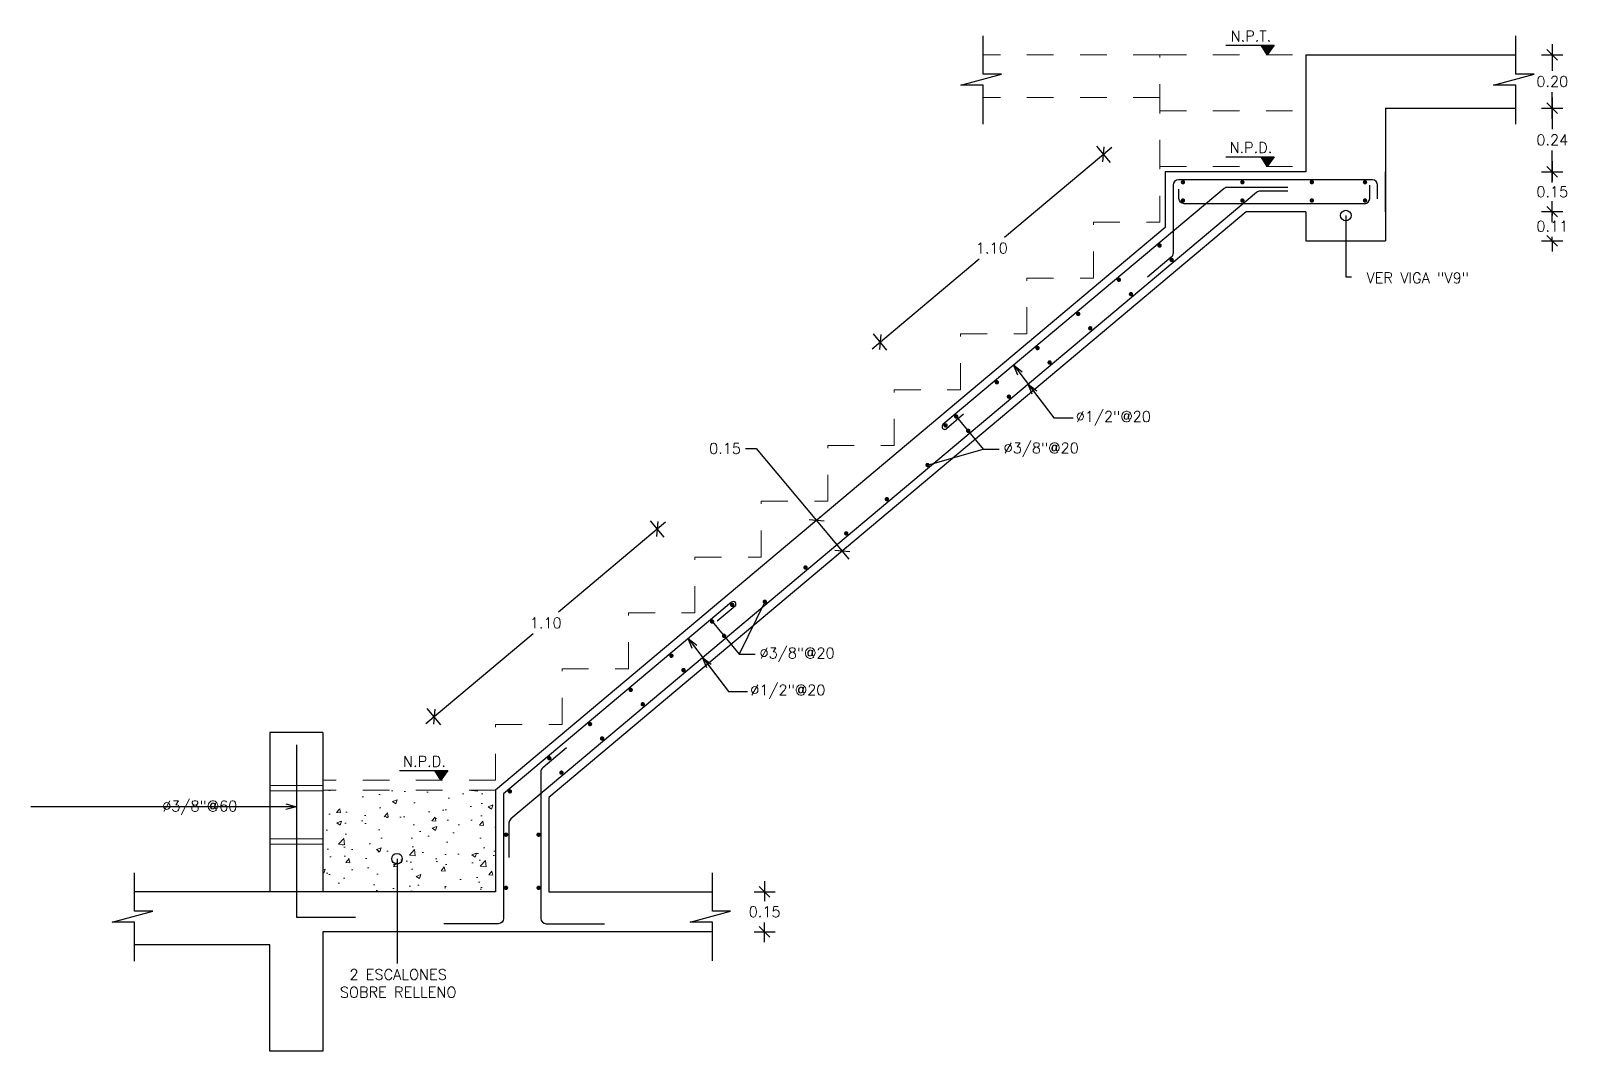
# Model space of a CAD drawing. Header units: metres. Extents: x -44 to 358, y -286 to 66.
# Drawn here: x 130.33 to 136.12, y 27.78 to 31.62 of the extents above; entities that cross this region are included whole.
import ezdxf

# ---------------------------------------------------------------- set-up
doc = ezdxf.new("R2010")
doc.units = ezdxf.units.M
doc.header["$LTSCALE"] = 0.3
doc.header["$PDMODE"] = 3
doc.linetypes.add('CONTINUA', pattern=[0])
doc.linetypes.add('HIDDEN', pattern=[9.525, 6.35, -3.175])
for name, color, linetype in [('ACERO', 5, 'Continuous'), ('BP', 3, 'Continuous'), ('DIMTEXTO', 4, 'Continuous')]:
    doc.layers.add(name, color=color, linetype=linetype)
doc.layers.add('BOVEDILLA', color=8, linetype='Continuous', lineweight=5)
doc.layers.add('piso', color=251, linetype='Continuous', lineweight=18)
doc.styles.add('SMPLEX', font='simplex.shx')
doc.dimstyles.new('D-20', dxfattribs={"dimscale": 0.2, "dimtxt": 0.2, "dimasz": 0.2, "dimexe": 0.18, "dimexo": 0.2, "dimgap": 0.1, "dimtad": 0, "dimtih": 1, "dimtoh": 1, "dimzin": 0, "dimdsep": 46, "dimtxsty": 'SMPLEX', "dimblk": 'OBLIQUE', "dimcen": 0.09, "dimdle": 0.2, "dimclrd": 4, "dimclre": 4, "dimclrt": 4, "dimadec": 0, "dimazin": 0, "dimtfac": 1, "dimtofl": 0, "dimtmove": 0, "dimatfit": 3, "dimldrblk": 'OPEN30', "dimfxl": 0.5, "dimfxlon": 1, "dimtolj": 1, "dimtzin": 0, "dimarcsym": 0})
doc.dimstyles.new('DIM-20', dxfattribs={"dimscale": 0.2, "dimtxt": 0.2, "dimasz": 0.2, "dimexe": 0.2, "dimexo": 0.2, "dimgap": 0.1, "dimtad": 0, "dimtih": 1, "dimtoh": 1, "dimzin": 0, "dimdsep": 46, "dimtxsty": 'SMPLEX', "dimblk1": 'OBLIQUE', "dimblk2": 'OBLIQUE', "dimsah": 1, "dimcen": 0.2, "dimdle": 0.2, "dimclrd": 4, "dimclre": 4, "dimclrt": 4, "dimadec": 0, "dimazin": 0, "dimtfac": 1, "dimtmove": 1, "dimatfit": 3, "dimldrblk": 'OPEN30', "dimfxl": 0.2, "dimfxlon": 1, "dimtolj": 1, "dimtzin": 0, "dimarcsym": 0})

# ---------------------------------------------------------------- blocks, each defined once
blk = doc.blocks.new('_OBLIQUE')
at = {"color": 0, "linetype": 'ByBlock'}
blk.add_line((-0.5, -0.5), (0.5, 0.5), dxfattribs=at)
blk = doc.blocks.new('*D740')
at = {"layer": 'DEFPOINTS', "color": 0, "transparency": 16777216}
for p in [(134.6042, 30.8809), (133.5316, 30.4505), (133.7634, 30.1746)]:
    blk.add_point(p, dxfattribs=at)
at = {"layer": 'DIMTEXTO', "color": 4, "lineweight": -2, "transparency": 16777216}
for p, q in [((134.403, 31.1825), (133.9996, 30.8437)), ((134.3981, 31.1262), (134.3467, 31.1874)), ((133.501, 30.4248), (133.9044, 30.7637)), ((133.5573, 30.4199), (133.5059, 30.4812))]:
    blk.add_line(p, q, dxfattribs=at)
at = {"layer": 'DIMTEXTO', "color": 4, "lineweight": -2, "transparency": 16777216, "xscale": 0.04000000000000001, "yscale": 0.04000000000000001, "zscale": 0.04000000000000001}
for p, rotation in [((134.3724, 31.1568), 40.03025927188226), ((133.5316, 30.4505), 220.0302592718822)]:
    blk.add_blockref('_OBLIQUE', p, dxfattribs=dict(at, rotation=rotation))
at = {"layer": 'DIMTEXTO', "color": 4, "transparency": 16777216, "insert": (133.952, 30.8037), "char_height": 0.04, "attachment_point": 5, "style": 'SMPLEX'}
blk.add_mtext('\\A1;1.10', dxfattribs=at)
blk = doc.blocks.new('_Open30')
at = {"color": 0, "lineweight": -2}
for p, q in [((-1, 0.27), (0, 0)), ((0, 0), (-1, -0.27)), ((0, 0), (-1, 0))]:
    blk.add_line(p, q, dxfattribs=at)
blk = doc.blocks.new('*D741')
at = {"layer": 'DEFPOINTS', "color": 0, "transparency": 16777216}
for p in [(132.925, 29.4703), (131.8524, 29.04), (132.0842, 28.7641)]:
    blk.add_point(p, dxfattribs=at)
at = {"layer": 'DIMTEXTO', "color": 4, "lineweight": -2, "transparency": 16777216}
for p, q in [((132.7238, 29.772), (132.3204, 29.4331)), ((132.7189, 29.7156), (132.6675, 29.7769)), ((131.8218, 29.0143), (132.2252, 29.3531)), ((131.8781, 29.0094), (131.8267, 29.0706))]:
    blk.add_line(p, q, dxfattribs=at)
at = {"layer": 'DIMTEXTO', "color": 4, "lineweight": -2, "transparency": 16777216, "xscale": 0.04000000000000001, "yscale": 0.04000000000000001, "zscale": 0.04000000000000001}
for p, rotation in [((132.6932, 29.7463), 40.03025927188546), ((131.8524, 29.04), 220.0302592718854)]:
    blk.add_blockref('_OBLIQUE', p, dxfattribs=dict(at, rotation=rotation))
at = {"layer": 'DIMTEXTO', "color": 4, "transparency": 16777216, "insert": (132.2728, 29.3931), "char_height": 0.04, "attachment_point": 5, "style": 'SMPLEX'}
blk.add_mtext('\\A1;1.10', dxfattribs=at)
blk = doc.blocks.new('*D743')
at = {"layer": 'DEFPOINTS', "color": 0, "transparency": 16777216}
for p in [(132.9002, 28.3809), (132.9002, 28.2309), (133.0967, 28.2309)]:
    blk.add_point(p, dxfattribs=at)
at = {"layer": 'DIMTEXTO', "color": 4, "lineweight": -2, "transparency": 16777216}
for p, q in [((133.0967, 28.4209), (133.0967, 28.3459)), ((133.0567, 28.3809), (133.1367, 28.3809)), ((133.0567, 28.2309), (133.1367, 28.2309)), ((133.0967, 28.1909), (133.0967, 28.2659))]:
    blk.add_line(p, q, dxfattribs=at)
at = {"layer": 'DIMTEXTO', "color": 4, "lineweight": -2, "transparency": 16777216, "xscale": 0.04000000000000001, "yscale": 0.04000000000000001, "zscale": 0.04000000000000001}
for p, rotation in [((133.0967, 28.3809), 90), ((133.0967, 28.2309), 270)]:
    blk.add_blockref('_OBLIQUE', p, dxfattribs=dict(at, rotation=rotation))
at = {"layer": 'DIMTEXTO', "color": 4, "transparency": 16777216, "insert": (133.0967, 28.3059), "char_height": 0.04, "attachment_point": 5, "style": 'SMPLEX'}
blk.add_mtext('\\A1;0.15', dxfattribs=at)
blk = doc.blocks.new('*D742')
at = {"layer": 'DEFPOINTS', "color": 0, "transparency": 16777216}
for p in [(135.9379, 31.0909), (135.9379, 30.9409), (136.0614, 30.9409)]:
    blk.add_point(p, dxfattribs=at)
at = {"layer": 'DIMTEXTO', "color": 4, "lineweight": -2, "transparency": 16777216}
for p, q in [((136.0614, 31.1309), (136.0614, 31.0559)), ((136.0214, 31.0909), (136.1014, 31.0909)), ((136.0614, 30.9009), (136.0614, 30.9759)), ((136.0214, 30.9409), (136.1014, 30.9409))]:
    blk.add_line(p, q, dxfattribs=at)
at = {"layer": 'DIMTEXTO', "color": 4, "lineweight": -2, "transparency": 16777216, "xscale": 0.04000000000000001, "yscale": 0.04000000000000001, "zscale": 0.04000000000000001}
for p, rotation in [((136.0614, 31.0909), 90), ((136.0614, 30.9409), 270)]:
    blk.add_blockref('_OBLIQUE', p, dxfattribs=dict(at, rotation=rotation))
at = {"layer": 'DIMTEXTO', "color": 4, "transparency": 16777216, "insert": (136.0614, 31.0159), "char_height": 0.04, "attachment_point": 5, "style": 'SMPLEX'}
blk.add_mtext('\\A1;0.15', dxfattribs=at)
blk = doc.blocks.new('*D744')
at = {"layer": 'DEFPOINTS', "color": 0, "transparency": 16777216}
for p in [(133.3415, 29.8202), (133.2923, 29.7788), (133.438, 29.7053)]:
    blk.add_point(p, dxfattribs=at)
at = {"layer": 'DIMTEXTO', "color": 4, "lineweight": -2, "transparency": 16777216}
for p, q in [((133.0248, 30.0497), (133.0648, 30.0497)), ((133.0648, 30.0497), (133.2923, 29.7788)), ((133.3109, 29.7944), (133.2617, 29.7531)), ((133.4145, 29.6334), (133.2666, 29.8095)), ((133.4073, 29.6796), (133.3581, 29.6383))]:
    blk.add_line(p, q, dxfattribs=at)
at = {"layer": 'DIMTEXTO', "color": 4, "lineweight": -2, "transparency": 16777216, "xscale": 0.04000000000000001, "yscale": 0.04000000000000001, "zscale": 0.04000000000000001}
for p, rotation in [((133.2923, 29.7788), 130.030259271922), ((133.3888, 29.664), 310.030259271922)]:
    blk.add_blockref('_OBLIQUE', p, dxfattribs=dict(at, rotation=rotation))
at = {"layer": 'DIMTEXTO', "color": 4, "transparency": 16777216, "insert": (132.9476, 30.0497), "char_height": 0.04, "attachment_point": 5, "style": 'SMPLEX'}
blk.add_mtext('\\A1;0.15', dxfattribs=at)
blk = doc.blocks.new('*D745')
at = {"layer": 'DEFPOINTS', "color": 0, "transparency": 16777216}
for p in [(135.9247, 31.3309), (136.0614, 31.3309), (135.9379, 31.0909)]:
    blk.add_point(p, dxfattribs=at)
at = {"layer": 'DIMTEXTO', "color": 4, "lineweight": -2, "transparency": 16777216}
for p, q in [((136.0614, 31.3709), (136.0614, 31.2509)), ((136.0214, 31.3309), (136.1014, 31.3309)), ((136.0614, 31.0509), (136.0614, 31.1709)), ((136.0214, 31.0909), (136.1014, 31.0909))]:
    blk.add_line(p, q, dxfattribs=at)
at = {"layer": 'DIMTEXTO', "color": 4, "lineweight": -2, "transparency": 16777216, "xscale": 0.04000000000000001, "yscale": 0.04000000000000001, "zscale": 0.04000000000000001}
for p, rotation in [((136.0614, 31.3309), 90), ((136.0614, 31.0909), 270)]:
    blk.add_blockref('_OBLIQUE', p, dxfattribs=dict(at, rotation=rotation))
at = {"layer": 'DIMTEXTO', "color": 4, "transparency": 16777216, "insert": (136.0614, 31.2109), "char_height": 0.04, "attachment_point": 5, "style": 'SMPLEX'}
blk.add_mtext('\\A1;0.24', dxfattribs=at)
blk = doc.blocks.new('*D746')
at = {"layer": 'DEFPOINTS', "color": 0, "transparency": 16777216}
for p in [(135.9247, 31.5309), (136.0614, 31.5309), (135.9247, 31.3309)]:
    blk.add_point(p, dxfattribs=at)
at = {"layer": 'DIMTEXTO', "color": 4, "lineweight": -2, "transparency": 16777216}
for p, q in [((136.0214, 31.5309), (136.1014, 31.5309)), ((136.0614, 31.5709), (136.0614, 31.4709)), ((136.0614, 31.2909), (136.0614, 31.3909)), ((136.0214, 31.3309), (136.1014, 31.3309))]:
    blk.add_line(p, q, dxfattribs=at)
at = {"layer": 'DIMTEXTO', "color": 4, "lineweight": -2, "transparency": 16777216, "xscale": 0.04000000000000001, "yscale": 0.04000000000000001, "zscale": 0.04000000000000001}
for p, rotation in [((136.0614, 31.5309), 90), ((136.0614, 31.3309), 270)]:
    blk.add_blockref('_OBLIQUE', p, dxfattribs=dict(at, rotation=rotation))
at = {"layer": 'DIMTEXTO', "color": 4, "transparency": 16777216, "insert": (136.0614, 31.4309), "char_height": 0.04, "attachment_point": 5, "style": 'SMPLEX'}
blk.add_mtext('\\A1;0.20', dxfattribs=at)
blk = doc.blocks.new('*D747')
at = {"layer": 'DEFPOINTS', "color": 0, "transparency": 16777216}
for p in [(135.9379, 30.9409), (135.4342, 30.8309), (136.0614, 30.8309)]:
    blk.add_point(p, dxfattribs=at)
at = {"layer": 'DIMTEXTO', "color": 4, "lineweight": -2, "transparency": 16777216}
for p, q in [((136.0614, 30.9409), (136.0614, 30.9809)), ((136.0214, 30.9409), (136.1014, 30.9409)), ((136.0614, 30.9409), (136.0614, 30.9259)), ((136.0214, 30.8309), (136.1014, 30.8309)), ((136.0614, 30.8309), (136.0614, 30.8459)), ((136.0614, 30.8309), (136.0614, 30.7909))]:
    blk.add_line(p, q, dxfattribs=at)
at = {"layer": 'DIMTEXTO', "color": 4, "lineweight": -2, "transparency": 16777216, "xscale": 0.04000000000000001, "yscale": 0.04000000000000001, "zscale": 0.04000000000000001}
for p, rotation in [((136.0614, 30.9409), 270), ((136.0614, 30.8309), 90)]:
    blk.add_blockref('_OBLIQUE', p, dxfattribs=dict(at, rotation=rotation))
at = {"layer": 'DIMTEXTO', "color": 4, "transparency": 16777216, "insert": (136.0614, 30.8859), "char_height": 0.04, "attachment_point": 5, "style": 'SMPLEX'}
blk.add_mtext('\\A1;0.11', dxfattribs=at)

msp = doc.modelspace()

# ---------------------------------------------------------------- hatches: boundary and pattern name
at = {"layer": 'BOVEDILLA', "ltscale": 0.1}
h = msp.add_hatch(dxfattribs=at)
h.set_pattern_fill('AR-CONC', color=256, scale=0.025)
h.set_pattern_definition([(50, (-13.68853, 1.7876), (0.17931505, -0.01568803), [0.01875, -0.20625]), (355, (-13.68853, 1.7876), (-0.03468783, 0.18804803), [0.015, -0.165]), (100.45144, (-13.67358, 1.7863), (0.14462721, 0.17236), [0.01593505, -0.17528553]), (46.1842, (-13.68853, 1.8376), (0.26681033, -0.04137982), [0.028125, -0.309375]), (96.63564, (-13.6663, 1.83416), (0.2336655, 0.24352965), [0.0239026, -0.26292844]), (351.18416, (-13.68853, 1.8376), (0.2336655, 0.24352965), [0.0225, -0.2475]), (21, (-13.66353, 1.8251), (0.14922676, -0.10065472), [0.01875, -0.20625]), (326, (-13.66353, 1.8251), (0.06082883, 0.1812875), [0.015, -0.165]), (71.45144, (-13.65109, 1.81672), (0.2100556, 0.08063279), [0.01593505, -0.17528553]), (37.5, (-13.688526, 1.787605), (0.003039964, 0.083223463), [0, -0.163, 0, -0.1675, 0, -0.165625]), (7.5, (-13.68853, 1.787605), (0.065767384, 0.09860293), [0, -0.0955, 0, -0.15925, 0, -0.063125]), (327.5, (-13.744276, 1.787605), (0.13345561, -0.005638718), [0, -0.0625, 0, -0.195, 0, -0.25875]), (317.5, (-13.76928, 1.7876), (0.14579654, 0.02502625), [0, -0.08125, 0, -0.1295, 0, -0.18375])])
h.paths.add_polyline_path([(131.4342099, 28.7640522), (132.0842092, 28.7640522), (132.0842092, 28.3808522), (131.4342099, 28.3808522)])
at = {"layer": 'DIMTEXTO', "linetype": 'Continuous', "ltscale": 0.1}
for points in [[(134.9661789, 31.5676119), (135.0146457, 31.5676119), (134.9885789, 31.5308522)], [(134.9661789, 31.1476119), (135.0146457, 31.1476119), (134.9885789, 31.1108522)], [(131.8551994, 28.8376119), (131.9036662, 28.8376119), (131.8775994, 28.8008522)]]:
    msp.add_hatch(color=4, dxfattribs=at).paths.add_polyline_path(points)

# ---------------------------------------------------------------- linework, layer by layer
at = {"linetype": 'CONTINUA'}
for p, q in [((135.1342079, 31.5308522), (135.9247296, 31.5308522)), ((135.4342079, 31.3308522), (135.9247296, 31.3308522)), ((134.6042092, 31.0908522), (134.6042092, 30.8808522)), ((135.4342079, 30.9408522), (135.4342079, 31.0908522)), ((134.9088496, 30.9408522), (132.2842092, 28.7361543)), ((135.1342079, 30.9408522), (134.9088496, 30.9408522)), ((134.6042092, 30.8808522), (132.0842092, 28.7640522)), ((135.1342079, 30.8308522), (135.4342079, 30.8308522)), ((131.2342099, 28.9808522), (131.2342099, 28.3808522)), ((131.4342099, 28.9808522), (131.2342099, 28.9808522)), ((131.4342099, 28.9808522), (131.4342099, 28.3808522)), ((132.0842092, 28.3808522), (130.7253941, 28.3808522)), ((132.2842092, 28.3808522), (132.9002432, 28.3808522)), ((132.9002432, 28.2308522), (131.4342099, 28.2308522)), ((131.2342099, 28.1808522), (130.7253941, 28.1808522))]:
    msp.add_line(p, q, dxfattribs=at)
at = {"layer": 'ACERO'}
for p, q in [((135.3842079, 31.0608522), (134.6542092, 31.0608522)), ((134.8259604, 31.0279437), (133.7680196, 30.1392734)), ((134.8388243, 31.0326296), (135.0664593, 31.0326296)), ((135.3742079, 30.9908522), (135.3742079, 31.0408522)), ((135.4042079, 30.9886922), (135.4042079, 31.0408522)), ((133.8457961, 30.1784859), (133.7808835, 30.1239593)), ((132.9721079, 29.4707075), (132.1142092, 28.7500726)), ((132.9853988, 29.4557522), (132.9186389, 29.3996739)), ((131.3342099, 28.9340854), (131.3342099, 28.2854201)), ((131.3342099, 28.2854201), (131.5562179, 28.2854201))]:
    msp.add_line(p, q, dxfattribs=at)
at = {"layer": 'ACERO', "const_width": 0.00825}
for points in [[(134.667128, 31.051826, -1), (134.675378, 31.051826, -1)], [(134.89094, 31.051826, -1), (134.89919, 31.051826, -1)], [(135.1524528, 31.051826, -1), (135.1607028, 31.051826, -1)], [(135.3524528, 31.051826, -1), (135.3607028, 31.051826, -1)], [(134.667128, 30.9828457, -1), (134.675378, 30.9828457, -1)], [(134.89094, 30.9828457, -1), (134.89919, 30.9828457, -1)], [(135.1524528, 30.9828457, -1), (135.1607028, 30.9828457, -1)], [(135.3524528, 30.9828457, -1), (135.3607028, 30.9828457, -1)], [(134.5792999, 30.8132351, -1), (134.5875499, 30.8132351, -1)], [(134.6246918, 30.7591971, -1), (134.6329418, 30.7591971, -1)], [(134.4261589, 30.6845967, -1), (134.4344089, 30.6845967, -1)], [(134.4715508, 30.6305587, -1), (134.4798008, 30.6305587, -1)], [(134.2730179, 30.5559583, -1), (134.2812679, 30.5559583, -1)], [(134.3184098, 30.5019203, -1), (134.3266598, 30.5019203, -1)], [(134.119877, 30.4273199, -1), (134.128127, 30.4273199, -1)], [(134.1652689, 30.3732819, -1), (134.1735189, 30.3732819, -1)], [(133.966736, 30.2986814, -1), (133.974986, 30.2986814, -1)], [(134.0121279, 30.2446435, -1), (134.0203779, 30.2446435, -1)], [(133.7738204, 30.1366324, -1), (133.7820704, 30.1366324, -1)], [(133.813595, 30.170043, -1), (133.821845, 30.170043, -1)], [(133.8589869, 30.116005, -1), (133.8672369, 30.116005, -1)], [(133.705846, 29.9873666, -1), (133.714096, 29.9873666, -1)], [(133.552705, 29.8587282, -1), (133.560955, 29.8587282, -1)], [(133.399564, 29.7300898, -1), (133.407814, 29.7300898, -1)], [(133.246423, 29.6014514, -1), (133.254673, 29.6014514, -1)], [(132.9708362, 29.4605772, -1), (132.9790862, 29.4605772, -1)], [(133.0932821, 29.472813, -1), (133.1015321, 29.472813, -1)], [(132.8947492, 29.3982125, -1), (132.9029992, 29.3982125, -1)], [(132.9401411, 29.3441745, -1), (132.9483911, 29.3441745, -1)], [(132.7416082, 29.2695741, -1), (132.7498582, 29.2695741, -1)], [(132.7870001, 29.2155361, -1), (132.7952501, 29.2155361, -1)], [(132.5884672, 29.1409357, -1), (132.5967172, 29.1409357, -1)], [(132.6338591, 29.0868977, -1), (132.6421091, 29.0868977, -1)], [(132.4353263, 29.0122973, -1), (132.4435763, 29.0122973, -1)], [(132.4807182, 28.9582593, -1), (132.4889682, 28.9582593, -1)], [(132.2821853, 28.8836589, -1), (132.2904353, 28.8836589, -1)], [(132.3275772, 28.8296209, -1), (132.3358272, 28.8296209, -1)], [(132.1338382, 28.7590473, -1), (132.1420882, 28.7590473, -1)], [(132.1192283, 28.5959943, -1), (132.1274783, 28.5959943, -1)], [(132.2417804, 28.5959943, -1), (132.2500304, 28.5959943, -1)], [(132.1192283, 28.3959943, -1), (132.1274783, 28.3959943, -1)], [(132.2417804, 28.3959943, -1), (132.2500304, 28.3959943, -1)]]:
    msp.add_lwpolyline(points, format="xyb", close=True, dxfattribs=at)
at = {"layer": 'ACERO'}
for points in [[(135.0657263, 31.0181249), (134.9614839, 31.0181249, 0.17646312), (134.94862, 31.013439), (132.1413454, 28.6553283, 0.221556147), (132.1342092, 28.6400142), (132.1342092, 28.509564)], [(134.6342092, 31.0408522), (134.6342092, 30.7847733, -0.221556147), (134.6270731, 30.7694592), (134.5374093, 30.6941417)], [(135.3542079, 30.9708522), (134.6761974, 30.9708522, -0.414213562), (134.6561974, 30.9908522), (134.6561974, 31.0258905)], [(132.3511076, 28.9229476), (132.2613454, 28.8475473, 0.221556147), (132.2542092, 28.8322332), (132.2542092, 28.2808522, 0.414213562), (132.2742092, 28.2608522), (132.4935623, 28.2608522)], [(132.1142092, 28.7500726), (132.1142092, 28.2808522, -0.414213562), (132.0942092, 28.2608522), (131.8897752, 28.2608522)]]:
    msp.add_lwpolyline(points, format="xyb", dxfattribs=at)
for centre, radius, start, end in [((134.6542092, 31.0408522), 0.02, 90, 180), ((135.3842079, 31.0408522), 0.02, 0, 90), ((134.8388243, 31.0126296), 0.02, 90, 130.03025927), ((135.3542079, 30.9908522), 0.02, 270, 0), ((133.7744516, 30.1316164), 0.01, 130.03025927, 310.03025927), ((132.9789669, 29.4634093), 0.01, 310.03025927, 130.03025927)]:
    msp.add_arc(centre, radius, start, end, dxfattribs=at)
at = {"layer": 'BOVEDILLA', "linetype": 'CONTINUA'}
for p, q in [((131.4342099, 28.7808522), (131.2342099, 28.7808522)), ((131.4342099, 28.7608522), (131.2342099, 28.7608522)), ((131.4342099, 28.5808522), (131.2342099, 28.5808522)), ((131.4342099, 28.5608522), (131.2342099, 28.5608522))]:
    msp.add_line(p, q, dxfattribs=at)
at = {"layer": 'BP'}
for points in [[(133.9194791, 31.2706297), (133.9194791, 31.4168044), (133.8354056, 31.4168044), (133.9877892, 31.4587794), (133.9194791, 31.4587794), (133.9194791, 31.602925)], [(135.9247296, 31.2706297), (135.9247296, 31.4168044), (135.8406561, 31.4168044), (135.9930397, 31.4587794), (135.9247296, 31.4587794), (135.9247296, 31.602925)], [(130.7253941, 28.1204313), (130.7253941, 28.266606), (130.6413205, 28.266606), (130.7937041, 28.308581), (130.7253941, 28.308581), (130.7253941, 28.4527266)], [(132.9002432, 28.1206297), (132.9002432, 28.2668044), (132.8161696, 28.2668044), (132.9685532, 28.3087794), (132.9002432, 28.3087794), (132.9002432, 28.452925)]]:
    msp.add_lwpolyline(points, dxfattribs=at)
at = {"layer": 'BP', "linetype": 'CONTINUA'}
for points in [[(135.1342079, 31.5308522), (135.1342079, 31.0908522)], [(135.4342079, 31.3308522), (135.4342079, 30.8308522)], [(135.1342079, 31.0908522), (134.6042092, 31.0908522)], [(135.1342079, 30.9408522), (135.1342079, 30.8308522)], [(132.0842092, 28.7640522), (132.0842092, 28.3808522)], [(132.2842092, 28.7361543), (132.2842092, 28.3808522)], [(131.4342099, 28.2308522), (131.4342099, 27.7808522), (131.2342099, 27.7808522), (131.2342099, 28.1808522)]]:
    msp.add_lwpolyline(points, dxfattribs=at)
at = {"layer": 'DIMTEXTO', "color": 4, "linetype": 'Continuous', "ltscale": 0.1}
for points in [[(134.8332734, 31.5676119), (135.0146457, 31.5676119), (134.9885789, 31.5308522), (134.9661789, 31.5676119)], [(134.8332734, 31.1476119), (135.0146457, 31.1476119), (134.9885789, 31.1108522), (134.9661789, 31.1476119)], [(131.7222939, 28.8376119), (131.9036662, 28.8376119), (131.8775994, 28.8008522), (131.8551994, 28.8376119)]]:
    msp.add_lwpolyline(points, dxfattribs=at)
at = {"layer": 'DIMTEXTO'}
for points in [[(133.81772, 30.170043), (133.9191875, 30.0475524), (133.9793568, 30.0475524)], [(133.709971, 29.9873666), (133.9191875, 30.0475524), (133.9793568, 30.0475524)], [(133.0974071, 29.472813), (133.0003416, 29.2757219), (133.060511, 29.2757219)], [(132.8988742, 29.3982125), (133.0003416, 29.2757219), (133.060511, 29.2757219)]]:
    msp.add_lwpolyline(points, dxfattribs=at)
at = {"layer": 'piso', "linetype": 'HIDDEN', "lineweight": 0, "ltscale": 0.0005}
for p, q in [((132.0842092, 28.8008522), (131.4342099, 28.8008522)), ((132.0842092, 28.7640522), (131.4342099, 28.7640522))]:
    msp.add_line(p, q, dxfattribs=at)
for points in [[(134.5842092, 31.5308522), (133.9194791, 31.5308522)], [(134.5842092, 31.3208522), (134.5842092, 31.5308522), (135.1342079, 31.5308522)], [(134.5842092, 31.3708522), (133.9194791, 31.3708522)], [(134.5842092, 31.1108522), (134.5842092, 31.3208522), (135.1342079, 31.3208522)], [(132.0842092, 28.8008522), (132.0842092, 29.0108522), (132.3342092, 29.0108522), (132.3342092, 29.2208522), (132.5842092, 29.2208522), (132.5842092, 29.4308522), (132.8342092, 29.4308522), (132.8342092, 29.6408522), (133.0842092, 29.6408522), (133.0842092, 29.8508522), (133.3342092, 29.8508522), (133.3342092, 30.0608522), (133.5842092, 30.0608522), (133.5842092, 30.2708522), (133.8342092, 30.2708522), (133.8342092, 30.4808522), (134.0842092, 30.4808522), (134.0842092, 30.6908522), (134.3342092, 30.6908522), (134.3342092, 30.9008522), (134.5842092, 30.9008522), (134.5842092, 31.1108522), (135.1342079, 31.1108522)]]:
    msp.add_lwpolyline(points, dxfattribs=at)

# ---------------------------------------------------------------- texts
at = {"layer": 'DIMTEXTO', "color": 4, "linetype": 'Continuous', "ltscale": 0.1, "char_height": 0.04, "attachment_point": 5, "style": 'SMPLEX'}
for s, insert in [('N.P.T.', (134.9271803, 31.6018859)), ('N.P.D.', (134.9271803, 31.1818859)), ('VER VIGA "V9"', (135.5552974, 30.6917122)), ('N.P.D.', (131.8162008, 28.8718859)), ('%%C3/8"@60', (130.9704397, 28.6971653)), ('2 ESCALONES\\PSOBRE RELLENO', (131.7172927, 28.036455))]:
    msp.add_mtext(s, dxfattribs=dict(at, insert=insert))
at = {"layer": 'DIMTEXTO', "linetype": 'Continuous', "char_height": 0.04, "attachment_point": 5, "style": 'SMPLEX'}
for s, insert in [('%%C1/2"@20', (134.409355, 30.1631873)), ('%%C3/8"@20', (134.1377291, 30.0447546)), ('%%C3/8"@20', (133.2188833, 29.2729241)), ('%%C1/2"@20', (133.1840088, 29.1338965))]:
    msp.add_mtext(s, dxfattribs=dict(at, insert=insert))

# ---------------------------------------------------------------- dimensions: what is measured, and where the dimension line sits
at = {"layer": 'DIMTEXTO'}
for base, p1, p2, picture, middle in [((136.0613665, 31.5308522), (135.9247296, 31.3308522), (135.9247296, 31.5308522), '*D746', (136.0613665, 31.4308522)), ((136.0613665, 31.3308522), (135.9378525, 31.0908522), (135.9247296, 31.3308522), '*D745', (136.0613665, 31.2108522)), ((136.0613665, 30.9408522), (135.9378525, 31.0908522), (135.9378525, 30.9408522), '*D742', (136.0613665, 31.0158522)), ((136.0613665, 30.8308522), (135.9378525, 30.9408522), (135.4342079, 30.8308522), '*D747', (136.0613665, 30.8858522)), ((133.0966851, 28.2308522), (132.9002432, 28.3808522), (132.9002432, 28.2308522), '*D743', (133.0966851, 28.3058522))]:
    dim = msp.add_linear_dim(base=base, p1=p1, p2=p2, angle=90, dimstyle='DIM-20', dxfattribs=at)
    dim.commit()
    dim.dimension.update_dxf_attribs({"geometry": picture, "text_midpoint": middle})
for p1, p2, picture, middle in [((134.6042092, 30.8808522), (133.7634074, 30.1745787), '*D740', (133.9520149, 30.80366)), ((132.9250111, 29.4703258), (132.0842092, 28.7640522), '*D741', (132.2728168, 29.3931335))]:
    dim = msp.add_aligned_dim(p1=p1, p2=p2, distance=-0.3603797, dimstyle='DIM-20', dxfattribs=at)
    dim.commit()
    dim.dimension.update_dxf_attribs({"geometry": picture, "text_midpoint": middle})
dim = msp.add_linear_dim(base=(133.2922846, 29.7788355), p1=(133.4379583, 29.7053035), p2=(133.3414795, 29.8201593), angle=130.03025927, dimstyle='DIM-20', dxfattribs=at)
dim.commit()
dim.dimension.update_dxf_attribs({"geometry": '*D744', "text_midpoint": (132.9476434, 30.0496669), "dimtype": 161})

# ---------------------------------------------------------------- leaders
at = {"linetype": 'CONTINUA'}
for points, override in [([(135.2842079, 30.9262282), (135.2842079, 30.6959127), (135.3051617, 30.6959127)], {"dimldrblk": 'DotBlank'}), ([(131.3342099, 28.7012269), (131.137732, 28.7012269)], {"dimldrblk": 'Open30'})]:
    msp.add_leader(points, dimstyle='DIM-20', override=override, dxfattribs=at)
at = {"layer": 'DIMTEXTO', "ltscale": 0.5}
for points in [[(134.033773, 30.3638523), (134.1856306, 30.1643904)], [(132.8084267, 29.3345614), (132.9602844, 29.1350996)]]:
    msp.add_leader(points, dimstyle='D-20', override={"dimgap": 0.1, "dimtad": 0}, dxfattribs=at)
at = {"layer": 'DIMTEXTO', "linetype": 'Continuous'}
for points in [[(134.0884501, 30.292035), (134.1856306, 30.1643904), (134.2579567, 30.1643904)], [(132.8631039, 29.2627442), (132.9602844, 29.1350996), (133.0326105, 29.1350996)]]:
    msp.add_leader(points, dimstyle='D-20', override={"dimgap": 0.1, "dimtad": 0}, dxfattribs=at)
at = {"layer": 'DIMTEXTO', "color": 4, "linetype": 'Continuous', "ltscale": 0.1}
msp.add_leader([(131.7129548, 28.5054713), (131.7129548, 28.1107658)], dimstyle='D-20', override={"dimldrblk": 'DotBlank'}, dxfattribs=at)

doc.saveas('drawing.dxf')
